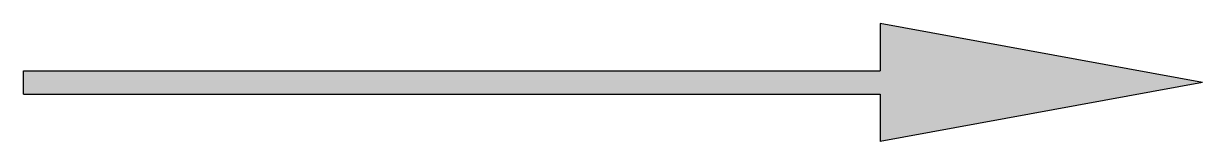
# Model space of a CAD drawing. Header units: metres. Extents: x 0 to 7.5, y -0.38 to 0.38.
import ezdxf

# ---------------------------------------------------------------- set-up
doc = ezdxf.new("R2010")
doc.units = ezdxf.units.M
doc.header["$LTSCALE"] = 0.2

msp = doc.modelspace()

# ---------------------------------------------------------------- hatches: boundary and pattern name
at = {"true_color": 0xfaf528}
msp.add_hatch(color=2, dxfattribs=at).paths.add_polyline_path([(5.45, 0.375), (5.45, 0.075), (0, 0.075), (0, -0.075), (5.45, -0.075), (5.45, -0.375), (7.5, 0)])

# ---------------------------------------------------------------- linework, layer by layer
at = {"color": 2, "true_color": 0xfaf528}
for p, q in [((5.45, 0.375), (5.45, 0.075)), ((7.5, 0), (5.45, 0.375)), ((0, 0.075), (5.45, 0.075)), ((0, -0.075), (0, 0.075)), ((7.5, 0), (5.45, -0.375)), ((0, -0.075), (5.45, -0.075)), ((5.45, -0.075), (5.45, -0.375))]:
    msp.add_line(p, q, dxfattribs=at)

doc.saveas('drawing.dxf')
